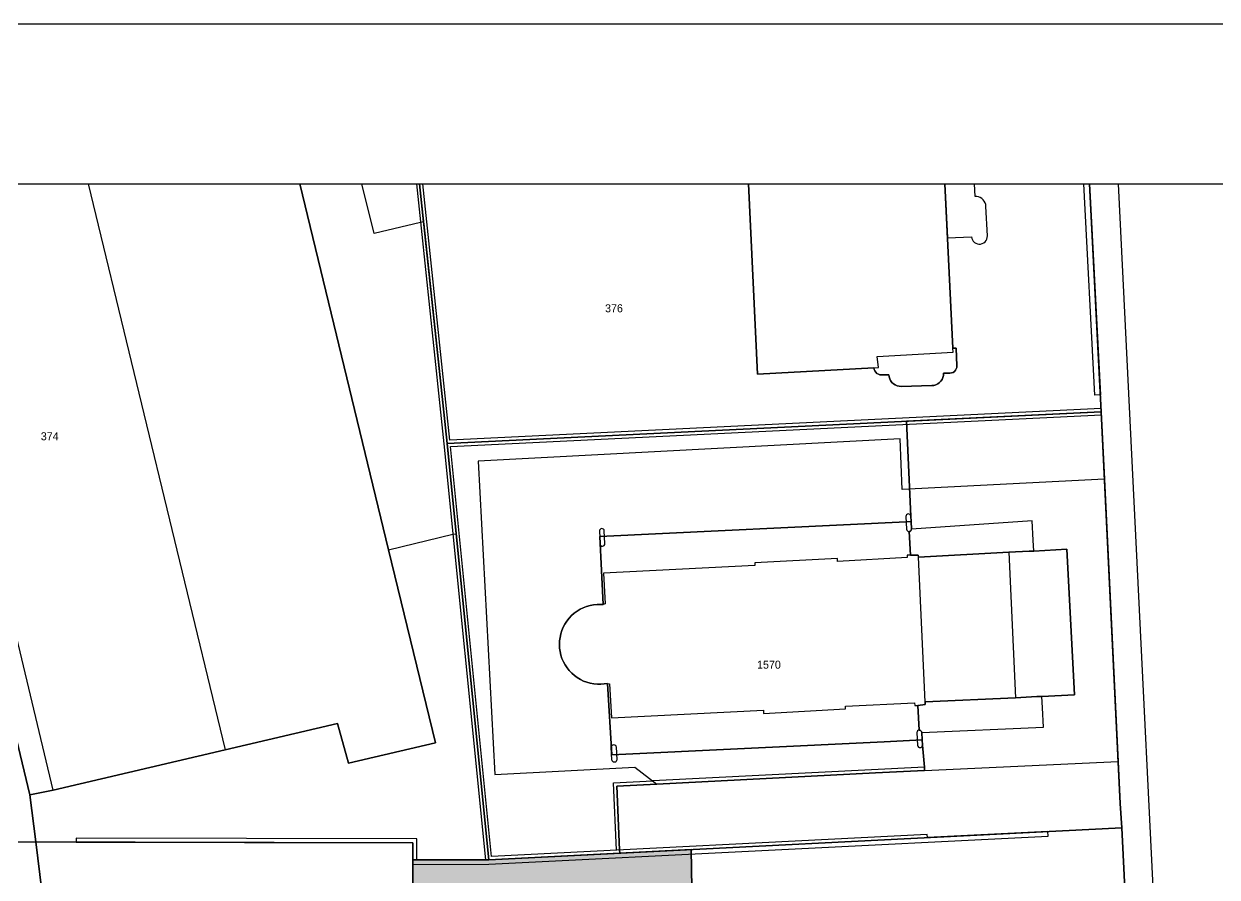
# Model space of a CAD drawing. Header units: millimetres. Extents: x -89652 to 120348, y -80434 to 68066.
# Drawn here: x -24292 to 50259, y 12258 to 65566 of the extents above; entities that cross this region are included whole.
import ezdxf

# ---------------------------------------------------------------- set-up
doc = ezdxf.new("R2010")
doc.units = ezdxf.units.MM
for name, color, linetype in [('A1A0_AVDATEN', 251, 'Continuous'), ('A1T0_GEBAEUDE', 253, 'Continuous'), ('A_SCHRAFFUR', 9, 'Continuous'), ('V_PLANLAYOUT', 252, 'Continuous')]:
    doc.layers.add(name, color=color, linetype=linetype)
doc.styles.add('___GED01', font='', dxfattribs={"height": 200})
doc.styles.get('___GED01').set_extended_font_data('GED01')

msp = doc.modelspace()

# ---------------------------------------------------------------- hatches: boundary and pattern name
at = {"layer": 'A_SCHRAFFUR'}
msp.add_hatch(color=256, dxfattribs=at).paths.add_polyline_path([(4749, 13341), (12935, 13754), (17396, 13980), (17470, 10381), (26613, 10350), (26659, 11449), (31470, 11430), (31536, 10340), (40483, 10266), (40469, 10086), (40935, 10087), (40951, 9760), (42315, 9746), (42376, -1445), (40864, -1445), (1912, -1445), (1925, 0), (-1, 0), (0, 1775), (6, 10429), (14, 11385), (8, 13337)])

# ---------------------------------------------------------------- linework, layer by layer
at = {"layer": 'A1A0_AVDATEN'}
for points in [[(-35674, 55566), (-30108, 31743), (-26022, 14462), (5, 14401), (8, 13337), (4749, 13341), (2151, 39358), (436, 55566)], [(-23168, 11411), (-23550, 14456), (-23920, 17392), (-33085, 55566)], [(-7056, 55566), (-1504, 32711), (1425, 20650), (-4000, 19374), (-4700, 21857), (-11722, 20210), (-22468, 17690), (-23920, 17392), (-23550, 14456), (-23168, 11411), (14, 11385), (8, 13337), (4749, 13341), (2716, 33703), (2151, 39358), (700, 53068), (686, 53200), (436, 55566)], [(-7056, 55566), (-1504, 32711), (2518, 33682), (2716, 33703), (2151, 39358), (700, 53068), (686, 53200), (489, 53163), (-2415, 52464), (-3184, 55566)], [(4549, 13341), (8, 13337), (9, 13057), (4756, 13061), (39692, 14827), (39678, 15107), (32158, 14726), (32147, 14926), (4929, 13550), (2371, 39169), (43025, 41136), (43006, 41536), (2330, 39567), (638, 55566)], [(235, 55566), (1952, 39338), (4549, 13341)], [(436, 55566), (2151, 39358), (43016, 41336), (42287, 55566)], [(436, 55566), (686, 53200), (700, 53068), (2151, 39358), (2716, 33703), (4749, 13341), (12935, 13754), (12930, 13954), (12758, 17950), (15255, 18076), (28909, 18767), (31981, 18923), (31973, 19123), (31846, 20505), (31829, 20833), (29459, 20720), (12433, 19909), (12170, 24360), (11762, 24306), (11539, 24307), (11317, 24328), (11098, 24369), (10884, 24429), (10675, 24508), (10475, 24606), (10284, 24721), (10104, 24852), (9936, 24999), (9782, 25160), (9643, 25334), (9521, 25520), (9415, 25717), (9327, 25921), (9258, 26133), (9208, 26350), (9177, 26571), (9166, 26794), (9175, 27016), (9204, 27237), (9252, 27455), (9320, 27667), (9406, 27873), (9510, 28070), (9632, 28257), (9769, 28432), (9922, 28595), (10088, 28743), (10267, 28876), (10457, 28992), (10657, 29091), (10865, 29172), (11079, 29234), (11297, 29276), (11519, 29299), (11911, 29288), (11683, 33546), (30835, 34459), (31135, 34473), (31119, 34803), (30860, 40747), (43016, 41336), (42287, 55566)], [(33245, 55566), (33750, 45295), (33950, 45303), (33999, 44204), (33991, 44105), (33961, 44010), (33910, 43924), (33843, 43851), (33760, 43795), (33668, 43758), (33569, 43743), (33169, 43734), (33161, 43603), (33130, 43476), (33078, 43356), (33006, 43247), (32915, 43152), (32810, 43075), (32693, 43016), (32568, 42979), (32438, 42965), (30518, 42917), (30388, 42925), (30260, 42955), (30140, 43008), (30032, 43080), (29937, 43170), (29859, 43275), (29801, 43392), (29764, 43518), (29749, 43648), (29300, 43636), (29195, 43643), (29095, 43673), (29004, 43725), (28927, 43797), (28868, 43884), (28831, 43981), (28816, 44085), (21533, 43686), (20990, 55566)], [(33245, 55566), (33410, 52194), (34909, 52267), (34927, 52166), (34966, 52071), (35023, 51985), (35096, 51913), (35183, 51857), (35279, 51821), (35381, 51805), (35484, 51810), (35583, 51836), (35675, 51882), (35756, 51946), (35822, 52025), (35871, 52116), (35900, 52214), (35907, 52317), (35817, 54163), (35801, 54275), (35767, 54383), (35714, 54483), (35644, 54573), (35560, 54649), (35464, 54709), (35359, 54752), (35248, 54776), (35135, 54780), (35096, 55566)], [(42287, 55566), (42962, 42394), (42612, 42376), (41937, 55566)], [(42287, 55566), (43016, 41336), (44199, 16856), (44302, 15341), (45784, -14633), (45795, -14778), (46531, -30442), (46532, -30481), (46858, -37364), (48391, -67934)], [(42287, 55566), (43016, 41336), (43220, 37116), (44072, 19483), (44199, 16856), (44302, 15341), (45784, -14633)], [(47577, -14978), (44093, 55566)], [(45784, -14633), (44302, 15341), (44199, 16856), (44072, 19483), (43220, 37116), (43016, 41336), (30860, 40747), (31119, 34803), (31135, 34473), (31157, 34004), (31149, 33946), (31119, 33895), (31072, 33860), (31015, 33846), (31093, 32373), (31584, 32372), (31596, 32251), (37252, 32553), (38507, 32619), (38808, 32620), (40877, 32743), (41349, 23653), (39299, 23535), (38999, 23535), (37670, 23469), (32026, 23201), (32019, 23033), (31570, 22991), (31648, 21446), (31706, 21437), (31756, 21408), (31791, 21361), (31806, 21304), (31829, 20833), (31846, 20505), (31973, 19123), (31981, 18923), (28909, 18767), (15255, 18076), (12758, 17950), (12930, 13954), (12935, 13754), (17396, 13980), (17470, 10381)], [(30454, 39638), (4087, 38249), (5136, 18677), (13878, 19138), (15255, 18076), (28909, 18767), (31981, 18923), (44072, 19483), (43220, 37116), (30582, 36472), (30454, 39638)], [(30962, 34945), (30904, 34932), (30857, 34897), (30827, 34846), (30819, 34788), (30857, 33989), (30871, 33932), (30906, 33885), (30956, 33855), (31015, 33846), (31072, 33860), (31119, 33895), (31149, 33946), (31157, 34004), (31135, 34473), (31119, 34803), (31106, 34860), (31071, 34907), (31020, 34937), (30962, 34945)], [(38696, 34526), (31157, 34004), (31148, 33946), (31118, 33896), (31071, 33861), (31015, 33846), (31093, 32373), (31584, 32372), (31596, 32251), (37252, 32553), (38507, 32619), (38808, 32620), (38767, 33320), (38696, 34526)], [(11666, 33875), (11704, 33077), (11718, 33020), (11753, 32972), (11804, 32942), (11862, 32934), (11919, 32948), (11967, 32983), (11997, 33033), (12005, 33092), (11967, 33890), (11953, 33947), (11918, 33995), (11868, 34025), (11809, 34033), (11752, 34019), (11705, 33984), (11675, 33934), (11666, 33875)], [(37670, 23469), (32026, 23201), (32019, 23033), (31570, 22991), (31648, 21446), (31706, 21437), (31756, 21408), (31791, 21361), (31806, 21304), (39409, 21628), (39339, 22836), (39299, 23535), (38999, 23535), (37670, 23469)], [(31547, 20490), (31561, 20433), (31596, 20386), (31646, 20356), (31704, 20348), (31761, 20362), (31807, 20397), (31837, 20447), (31846, 20505), (31829, 20833), (31806, 21304), (31791, 21361), (31756, 21408), (31706, 21437), (31648, 21446), (31592, 21432), (31545, 21397), (31515, 21346), (31506, 21289), (31547, 20490)], [(12606, 19436), (12548, 19446), (12498, 19476), (12463, 19523), (12449, 19579), (12410, 20378), (12419, 20436), (12450, 20486), (12497, 20521), (12553, 20536), (12611, 20527), (12661, 20496), (12696, 20449), (12711, 20393), (12749, 19594), (12740, 19536), (12710, 19486), (12663, 19451), (12606, 19436)], [(15255, 18076), (28909, 18767), (31981, 18923), (31973, 19123), (15011, 18265)], [(15255, 18076), (12758, 17950), (12930, 13954), (12731, 13945), (12551, 18140), (15011, 18265)], [(-23920, 17392), (-23168, 11411)], [(45784, -14633), (44302, 15341), (4749, 13341), (8, 13337), (-15, -17692)], [(5, 14401), (8, 13337), (259, 13338), (255, 14650), (-21022, 14700), (-21022, 14451), (5, 14401)]]:
    msp.add_lwpolyline(points, dxfattribs=at)
for points in [[(2151, 39358), (4749, 13341), (44302, 15341), (44199, 16856), (43016, 41336)], [(-26022, 14462), (-18406, -17749), (-15, -17692), (8, 13337), (5, 14401)]]:
    msp.add_lwpolyline(points, close=True, dxfattribs=at)
at = {"layer": 'A1T0_GEBAEUDE'}
for points in [[(-33085, 55566), (-23920, 17392), (-22468, 17690), (-11722, 20210), (-4700, 21857), (-4000, 19374), (1425, 20650), (-1504, 32711), (-7056, 55566)], [(-22468, 17690), (-31510, 55566)], [(-20280, 55566), (-11722, 20210)], [(20990, 55566), (21533, 43686), (28816, 44085), (28831, 43981), (28868, 43884), (28927, 43797), (29004, 43725), (29095, 43673), (29195, 43643), (29300, 43636), (29749, 43648), (29764, 43518), (29801, 43392), (29859, 43275), (29937, 43170), (30032, 43080), (30140, 43008), (30260, 42955), (30388, 42925), (30518, 42917), (32438, 42965), (32568, 42979), (32693, 43016), (32810, 43075), (32915, 43152), (33006, 43247), (33078, 43356), (33130, 43476), (33161, 43603), (33169, 43734), (33569, 43743), (33668, 43758), (33760, 43795), (33843, 43851), (33910, 43924), (33961, 44010), (33991, 44105), (33999, 44204), (33950, 45303), (33750, 45295), (33245, 55566)], [(28816, 44085), (29097, 44098), (29016, 44781), (33761, 45045), (33750, 45295)], [(31093, 32373), (30900, 32374), (30900, 32219), (26541, 31986), (26542, 32173), (21375, 31899), (21371, 31722), (11929, 31248), (12029, 29326), (11911, 29288)], [(32026, 23201), (31596, 32251)], [(37252, 32553), (37670, 23469)], [(12170, 24360), (12290, 24339), (12427, 22217), (21912, 22681), (21914, 22485), (27037, 22767), (27041, 22945), (31355, 23154), (31372, 22973), (31570, 22991)]]:
    msp.add_lwpolyline(points, dxfattribs=at)
for points in [[(29459, 20720), (31829, 20833), (31806, 21304), (31791, 21361), (31756, 21408), (31706, 21437), (31648, 21446), (31570, 22991), (32019, 23033), (32026, 23201), (37670, 23469), (38999, 23535), (39299, 23535), (41349, 23653), (40877, 32743), (38808, 32620), (38507, 32619), (37252, 32553), (31596, 32251), (31584, 32372), (31093, 32373), (31015, 33846), (31072, 33860), (31119, 33895), (31149, 33946), (31157, 34004), (31135, 34473), (30835, 34459), (11683, 33546), (11911, 29288), (11519, 29299), (11297, 29276), (11079, 29234), (10865, 29172), (10657, 29091), (10457, 28992), (10267, 28876), (10088, 28743), (9922, 28595), (9769, 28432), (9632, 28257), (9510, 28070), (9406, 27873), (9320, 27667), (9252, 27455), (9204, 27237), (9175, 27016), (9166, 26794), (9177, 26571), (9208, 26350), (9258, 26133), (9327, 25921), (9415, 25717), (9521, 25520), (9643, 25334), (9782, 25160), (9936, 24999), (10104, 24852), (10284, 24721), (10475, 24606), (10675, 24508), (10884, 24429), (11098, 24369), (11317, 24328), (11539, 24307), (11762, 24306), (12170, 24360), (12433, 19909)], [(8, 13337), (14, 11385), (6, 10429), (0, 1775), (-1, 0), (1925, 0), (1912, -1445), (40864, -1445), (42376, -1445), (42315, 9746), (40951, 9760), (40935, 10087), (40469, 10086), (40483, 10266), (31536, 10340), (31470, 11430), (26659, 11449), (26613, 10350), (17470, 10381), (17396, 13980), (12935, 13754), (4749, 13341)]]:
    msp.add_lwpolyline(points, close=True, dxfattribs=at)
at = {"layer": 'A_SCHRAFFUR', "color": 8, "lineweight": 0}
msp.add_lwpolyline([(4749, 13341), (12935, 13754), (17396, 13980), (17470, 10381), (26613, 10350), (26659, 11449), (31470, 11430), (31536, 10340), (40483, 10266), (40469, 10086), (40935, 10087), (40951, 9760), (42315, 9746), (42376, -1445), (40864, -1445), (1912, -1445), (1925, 0), (-1, 0), (0, 1775), (6, 10429), (14, 11385), (8, 13337)], close=True, dxfattribs=at)
at = {"layer": 'Defpoints'}
msp.add_lwpolyline([(-77152, 55566), (95848, 55566), (95848, -67934), (-77152, -67934)], close=True, dxfattribs=at)
at = {"layer": 'V_PLANLAYOUT'}
msp.add_lwpolyline([(105848, -77934), (-87152, -77934), (-87152, 65566), (105848, 65566), (105848, -77934)], dxfattribs=at)

# ---------------------------------------------------------------- texts
at = {"layer": 'A1A0_AVDATEN', "style": '___GED01'}
for s, p in [('376', (12018, 47547)), ('374', (-23234, 39551)), ('1570', (21515, 25282))]:
    msp.add_text(s, height=500, dxfattribs=at).set_placement(p)

doc.saveas('drawing.dxf')
